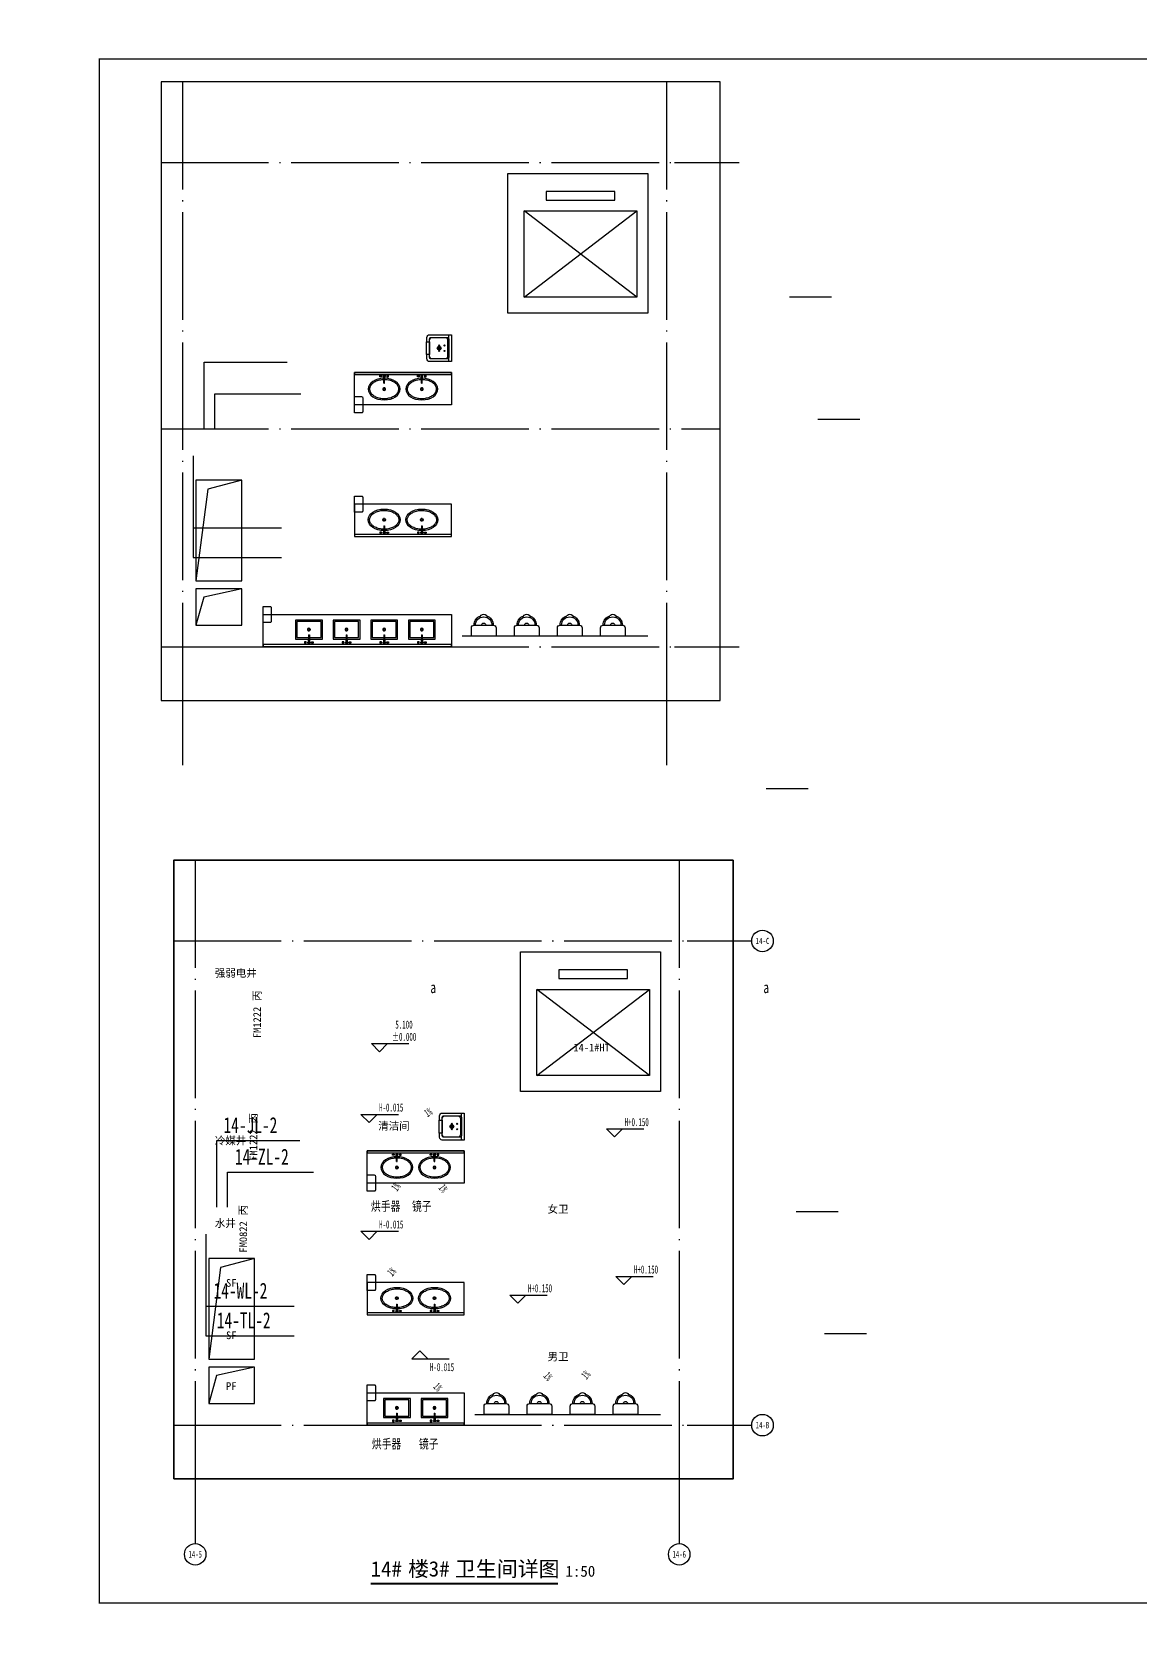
# Model space of a CAD drawing. Extents: x 157280 to 273369, y -172976 to -141328.
# Drawn here: x 157280 to 177884, y -172976 to -143273 of the extents above; entities that cross this region are included whole.
import ezdxf
from ezdxf.enums import TextEntityAlignment as Align
from ezdxf.xclip import XClip

# ---------------------------------------------------------------- set-up
doc = ezdxf.new("R2010")
doc.units = 0
doc.header["$LTSCALE"] = 1000
doc.header["$MEASUREMENT"] = 0
doc.header["$XCLIPFRAME"] = 2
doc.linetypes.add('104-14# 核心筒$0$DASH', pattern=[0.35, 0.25, -0.1])
doc.linetypes.add('104-14# 核心筒$0$DOTE', pattern=[2.42, 2, -0.2, 0.02, -0.2])
for name, color, linetype in [('$0$$0$$0$A-DIM_SYMB', 3, 'Continuous'), ('$0$$0$$0$PUB_TEXT', 7, 'Continuous'), ('01-标注_标高', 200, 'Continuous'), ('02-TEXT_标注', 130, 'Continuous'), ('104-14# 核心筒$0$01-标注_轴线坐标', 132, 'Continuous'), ('104-14# 核心筒$0$A-C_玻璃幕墙', 140, 'Continuous'), ('104-14# 核心筒$0$A-E_栏杆', 232, 'Continuous'), ('104-14# 核心筒$0$A-E_电梯', 171, 'Continuous'), ('104-14# 核心筒$0$A-I_卫-洁具', 241, 'Continuous'), ('104-14# 核心筒$0$A-TECH_结构', 21, 'Continuous'), ('104-14# 核心筒$0$A_AXIS-轴线', 36, '104-14# 核心筒$0$DOTE'), ('104-14# 核心筒$0$DUCT-新风管立管', 3, 'Continuous'), ('104-14# 核心筒$0$LVTRY', 6, 'Continuous'), ('104-14# 核心筒$0$s-colu', 40, 'Continuous'), ('104-14# 核心筒$2$01-标注_轴线坐标', 132, 'Continuous'), ('104-14# 核心筒$2$AXIS_TEXT', 7, 'Continuous'), ('DIM_SYMB', 3, 'Continuous'), ('DIM_中水', 3, 'Continuous'), ('DIM_污水', 3, 'Continuous'), ('DIM_给水', 3, 'Continuous'), ('DOOR_FIRE_TEXT', 7, 'Continuous')]:
    doc.layers.add(name, color=color, linetype=linetype)
doc.layers.add('104-1112 核心筒$0$WALL', color=124, linetype='Continuous', lineweight=35)
doc.styles.add('104-14# 核心筒$3$_TCH_AXIS', font='STXIHEI.TTF', dxfattribs={"width": 0.75})
doc.styles.add('_TCH_DIM', font='STXIHEI.TTF', dxfattribs={"width": 0.75})
doc.styles.add('_TCH_LABEL', font='STXIHEI.TTF')
doc.styles.add('_TCH_WINDOW', font='STXIHEI.TTF')
doc.styles.get("Standard").update_dxf_attribs({"font": 'STXIHEI.TTF'})

# ---------------------------------------------------------------- blocks, each defined once
blk = doc.blocks.new('104-14# 核心筒$0$jhat')
for p, q in [((-395, -250), (-395, 250)), ((-395, 250), (-45, 250)), ((-220, 32), (-220, 5)), ((-125, 8), (12, 14)), ((-125, 8), (-125, -8)), ((-45, 250), (-45, 12)), ((12, 14), (12, -14)), ((-45, -250), (-395, -250)), ((-225, 0), (-254, 0)), ((-220, -5), (-220, -33)), ((-187, 0), (-215, 0)), ((-125, -8), (12, -14)), ((-45, -12), (-45, -250))]:
    blk.add_line(p, q)
at = {"color": 8}
blk.add_lwpolyline([(-70, -11), (-70, -225), (-370, -225), (-370, 225), (-70, 225), (-70, 11)], dxfattribs=at)
at = {"ltscale": 1000, "const_width": 0.84}
blk.add_lwpolyline([(-220, 0, 1), (-220, 0, 1)], format="xyb", close=True, dxfattribs=at)
for points in [[(7, 81), (30, 81), (30, 51), (7, 51)], [(12, -21), (30, -21), (30, 21), (12, 21)], [(7, -81), (30, -81), (30, -51), (7, -51)]]:
    blk.add_lwpolyline(points, close=True)
blk.add_circle((-220, 0), 25.2)
blk = doc.blocks.new('104-14# 核心筒$0$A-toilet-F2$0$A-toilet-F3$0$xb')
for p, q in [((-229, 152), (-229, 0)), ((-229, 0), (229, 0)), ((178, 203), (-178, 203)), ((229, 0), (229, 152))]:
    blk.add_line(p, q)
for centre, radius, start, end in [((-6, 210), 172, 106.6069, 182.1211), ((-6, 210), 146, 87.8789, 182.1211), ((0, 343), 63.5, 1.0707, 178.9293), ((6, 210), 146, 357.8789, 92.1211), ((6, 210), 172, 357.8789, 73.3931), ((-178, 152), 50.8, 90, 180), ((0, 203), 38.1, 0, 180), ((178, 152), 50.8, 0, 90)]:
    blk.add_arc(centre, radius, start, end)
blk = doc.blocks.new('104-14# 核心筒$0$meae')
for p, q in [((-215, 0), (-244, 0)), ((-210, 5), (-210, 33)), ((-177, 0), (-205, 0)), ((-100, 8), (22, 14)), ((-100, -8), (-100, 8)), ((22, -14), (22, 14)), ((-210, -32), (-210, -5)), ((-100, -8), (22, -14))]:
    blk.add_line(p, q)
at = {"const_width": 0.84}
blk.add_lwpolyline([(-210, 0, -1), (-210, 0, -1)], format="xyb", close=True, dxfattribs=at)
for points in [[(17, 81), (40, 81), (40, 51), (17, 51)], [(22, 21), (40, 21), (40, -21), (22, -21)], [(17, -81), (40, -81), (40, -51), (17, -51)]]:
    blk.add_lwpolyline(points, close=True)
blk.add_circle((-210, 0), 25.2)
blk.add_ellipse((-210, 0), major_axis=(0, -297), ratio=0.673766)
at = {"color": 8}
blk.add_open_spline([(-210, -272), (-202, -272), (-193, -271), (-177, -267), (-168, -264), (-152, -256), (-144, -251), (-128, -240), (-120, -233), (-105, -217), (-98, -208), (-85, -189), (-78, -179), (-67, -156), (-62, -144), (-53, -119), (-49, -106), (-42, -79), (-40, -65), (-36, -37), (-35, -23), (-35, 6), (-35, 21), (-38, 49), (-40, 63), (-45, 91), (-48, 104), (-56, 130), (-61, 143), (-72, 166), (-77, 177), (-90, 198), (-97, 207), (-111, 224), (-119, 232), (-135, 245), (-143, 251), (-159, 260), (-167, 264), (-184, 269), (-192, 271), (-209, 272), (-217, 272), (-234, 270), (-242, 267), (-259, 261), (-267, 257), (-283, 247), (-291, 241), (-307, 226), (-314, 218), (-328, 200), (-335, 190), (-347, 169), (-352, 158), (-362, 133), (-367, 121), (-374, 94), (-377, 81), (-382, 53), (-383, 39), (-385, 10), (-385, -4), (-384, -33), (-383, -47), (-378, -75), (-375, -89), (-368, -116), (-364, -129), (-355, -153), (-349, -165), (-337, -186), (-331, -196), (-317, -215), (-310, -223), (-294, -238), (-287, -244), (-270, -255), (-262, -260), (-246, -266), (-237, -269), (-223, -271), (-216, -272), (-210, -272)], degree=3, knots=[0, 0, 0, 0, 0.154173, 0.154173, 0.308346, 0.308346, 0.462518, 0.462518, 0.616691, 0.616691, 0.770864, 0.770864, 0.925037, 0.925037, 1.07921, 1.07921, 1.233382, 1.233382, 1.387555, 1.387555, 1.541728, 1.541728, 1.695901, 1.695901, 1.850074, 1.850074, 2.004247, 2.004247, 2.158419, 2.158419, 2.312592, 2.312592, 2.466765, 2.466765, 2.620938, 2.620938, 2.775111, 2.775111, 2.929283, 2.929283, 3.083456, 3.083456, 3.237629, 3.237629, 3.391802, 3.391802, 3.545975, 3.545975, 3.700147, 3.700147, 3.85432, 3.85432, 4.008493, 4.008493, 4.162666, 4.162666, 4.316839, 4.316839, 4.471011, 4.471011, 4.625184, 4.625184, 4.779357, 4.779357, 4.93353, 4.93353, 5.087703, 5.087703, 5.241876, 5.241876, 5.396048, 5.396048, 5.550221, 5.550221, 5.704394, 5.704394, 5.858567, 5.858567, 6.01274, 6.01274, 6.166912, 6.166912, 6.283185, 6.283185, 6.283185, 6.283185], dxfattribs=at)
blk = doc.blocks.new('104-14# 核心筒$0$hgfd')
at = {"color": 8}
for p, q in [((-38, 228), (39, 228)), ((0, 267), (0, 190))]:
    blk.add_line(p, q, dxfattribs=at)
for points in [[(250, 0), (-250, 0), (-250, 406, -0.414214), (-200, 456), (-120, 456), (-120, 466), (120, 466), (120, 456), (200, 456, -0.414214), (250, 406)], [(175, 50), (-175, 50, -0.414214), (-200, 75), (-200, 381, -0.414214), (-175, 406), (175, 406, -0.414214), (200, 381), (200, 75, -0.414214)], [(250, 0), (-250, 0), (-250, 25, -0.414214), (-225, 50), (225, 50, -0.414214), (250, 25)]]:
    blk.add_lwpolyline(points, format="xyb", close=True)
blk.add_lwpolyline([(120, 456), (200, 456, -0.414214), (250, 406), (250, 0), (-250, 0), (-250, 406, -0.414214), (-200, 456), (-120, 456)], format="xyb")
blk.add_lwpolyline([(150, 70), (-150, 70, -0.414214), (-200, 120), (-200, 356, -0.414214), (-150, 406), (150, 406, -0.414214), (200, 356), (200, 120, -0.414214)], format="xyb", close=True, dxfattribs=at)
blk.add_lwpolyline([(120, 406), (-120, 406), (-120, 466), (120, 466)], close=True)
for centre, radius in [((-50, 228), 10), ((-50, 128), 10), ((0, 228), 35), ((50, 228), 10), ((50, 128), 10)]:
    blk.add_circle(centre, radius)
blk.add_circle((0, 228), 25, dxfattribs=at)
blk = doc.blocks.new('104-14# 核心筒$0$shshj')
for p, q in [((0, 0), (0, 15)), ((0, 15), (30, 10)), ((0, 0), (0, -15)), ((0, -15), (30, -10))]:
    blk.add_line(p, q)
blk.add_circle((30, 0), 10)
blk = doc.blocks.new('104-14# 核心筒$0$wrert')
for p, q in [((300, 200), (1900, 2300)), ((300, 2300), (1900, 200)), ((2265, 1890.12), (2100, 1890.12)), ((2100, 1890.12), (2100, 609.88)), ((2265, 609.88), (2265, 1890.12)), ((2100, 609.88), (2265, 609.88))]:
    blk.add_line(p, q)
for points in [[(0, 2600), (2600, 2600), (2600, 0), (0, 0)], [(300, 2300), (1900, 2300), (1900, 200), (300, 200), (300, 2300)]]:
    blk.add_lwpolyline(points, close=True)
blk = doc.blocks.new('104-14# 核心筒$0$残疾人洗脸盆')
for p, q in [((-250, 0), (-280, -79)), ((-250, 0), (250, 0)), ((250, 0), (280, -79)), ((-375, -10), (-375, 0)), ((-375, -10), (-325, -10)), ((-365, -500), (-365, -10)), ((-335, -500), (-335, -10)), ((-325, -10), (-325, 0)), ((-227, -37), (-283, -94)), ((189, -23), (-191, -23)), ((-151, -105), (-18, -105)), ((-15, -105), (-151, -105)), ((15, -105), (151, -105)), ((151, -105), (16, -105)), ((223, -36), (281, -91)), ((325, -10), (325, 0)), ((375, -10), (325, -10)), ((335, -500), (335, -10)), ((365, -500), (365, -10)), ((375, -10), (375, 0))]:
    blk.add_line(p, q)
at = {"color": 8}
for points in [[(-108, -89), (-104, -85, 0.099259), (-96, -85), (-92, -89, 0.101021), (-83, -84), (-84, -79, 0.099259), (-80, -72), (-76, -70, 0.101021), (-76, -60), (-80, -58, 0.099259), (-84, -51), (-83, -46, 0.101021), (-92, -41), (-96, -45, 0.099259), (-104, -45), (-108, -41, 0.101021), (-117, -46), (-116, -51, 0.099259), (-120, -58), (-124, -60, 0.101021), (-124, -70), (-120, -72, 0.099259), (-116, -79), (-117, -84, 0.101021)], [(108, -89), (104, -85, -0.099259), (96, -85), (92, -89, -0.101021), (83, -84), (84, -79, -0.099259), (80, -72), (76, -70, -0.101021), (76, -60), (80, -58, -0.099259), (84, -51), (83, -46, -0.101021), (92, -41), (96, -45, -0.099259), (104, -45), (108, -41, -0.101021), (117, -46), (116, -51, -0.099259), (120, -58), (124, -60, -0.101021), (124, -70), (120, -72, -0.099259), (116, -79), (117, -84, -0.101021)]]:
    blk.add_lwpolyline(points, format="xyb", close=True, dxfattribs=at)
blk.add_lwpolyline([(-20, -62), (-11, -149, 0.384038), (-1, -158), (1, -158, 0.384038), (11, -149), (20, -62, 1)], format="xyb", close=True)
blk.add_lwpolyline([(4, -109), (-5, -109), (-5, -79), (4, -79)], close=True)
for centre in [(-100, -65, 0), (100, -65, 0)]:
    blk.add_circle(centre, 16.7)
for centre, radius, start, end in [((171, -166), 459, 169.0176, 188.175), ((0, -167), 291, 192.8573, 347.1427), ((-151, -205), 100, 90, 190.5602), ((0, -167), 256, 192.8573, 347.1427), ((-191, -73), 50, 90, 135.4393), ((0, -172, 0), 31.6, 111.3597, 68.6403), ((151, -205), 100, 349.4398, 90), ((189, -73), 50, 46.819, 90), ((-171, -166), 459, 351.825, 10.9824), ((-350, -500), 15, 180, 0), ((350, -500), 15, 180, 360)]:
    blk.add_arc(centre, radius, start, end)
at = {"color": 8, "lineweight": 13}
blk.add_arc((0, -172, 0), 23, 117.3869, 62.6131, dxfattribs=at)
blk = doc.blocks.new('104-14# 核心筒$0$残疾人扶手1')
for p, q in [((-700, -10), (-700, 0)), ((0, -10), (0, 0)), ((-750, -10), (-750, 0)), ((-750, -10), (-700, -10)), ((-740, -65), (-740, -10)), ((-710, -65), (-710, -10)), ((-55, -50), (-695, -50)), ((-55, -80), (-695, -80)), ((-50, -10), (-50, 0)), ((0, -10), (-50, -10)), ((-40, -35), (-40, -10)), ((-10, -35), (-10, -10))]:
    blk.add_line(p, q)
for centre, radius, start, end in [((-725, -65), 15, 180, 0), ((-695, -35), 45, 244.4712, 270), ((-695, -35), 15, 180, 270), ((-55, -35), 15, 270, 0), ((-55, -35), 45, 270, 0)]:
    blk.add_arc(centre, radius, start, end)
blk = doc.blocks.new('104-14# 核心筒$0$残疾人扶手2')
for p, q in [((-10, -50), (-10, 0)), ((-10, 0), (0, 0)), ((-650, -10), (-10, -10)), ((-650, -40), (-10, -40)), ((-10, -50), (0, -50))]:
    blk.add_line(p, q)
for centre, radius, start, end in [((-400, -25, 0), 25, 36.8699, 143.1301), ((-650, -25), 15, 90, 270), ((-400, -25, 0), 25, 216.8699, 323.1301)]:
    blk.add_arc(centre, radius, start, end)
blk = doc.blocks.new('104-14# 核心筒$0$104-8910 核心筒$0$fraehtj')
for p, q in [((-535, 315), (-10, 315)), ((-10, 275), (-10, 325)), ((-10, 325), (0, 325)), ((-535, 285), (-260, 285)), ((-260, -285), (-260, 285)), ((-240, -285), (-240, 285)), ((-240, 285), (-10, 285)), ((-10, 275), (0, 275)), ((-535, -285), (-260, -285)), ((-240, -285), (-10, -285)), ((-10, -325), (-10, -275)), ((-10, -275), (0, -275)), ((-535, -315), (-10, -315)), ((-10, -325), (0, -325))]:
    blk.add_line(p, q)
for centre, radius, start, end in [((-535, 300), 15, 90, 270), ((-250, 285), 10, 360, 180), ((-535, -300), 15, 90, 270), ((-250, -285), 10, 180, 0)]:
    blk.add_arc(centre, radius, start, end)
blk = doc.blocks.new('104-14# 核心筒')
for points in [[(113700, 105400), (109780, 105400)], [(29900, 14380), (29900, 14480)]]:
    blk.add_lwpolyline(points)
at = {"elevation": 3000}
blk.add_lwpolyline([(115900, 22700), (113850, 22700), (113850, 21700), (115550, 21700), (115550, 22100), (115900, 22100)], close=True, dxfattribs=at)
blk.add_lwpolyline([(103750, 18500), (102950, 18500), (102950, 17800), (103750, 17800)], close=True)
at = {"layer": '104-14# 核心筒$0$01-标注_轴线坐标'}
for p, q in [((101118, 224453), (102727, 230234)), ((110518, 221838), (112126, 227619)), ((101118, 135353), (102727, 141134)), ((110518, 132738), (112126, 138519)), ((86174, 50411), (87782, 56192)), ((88864, 49663), (90472, 55443)), ((101118, 46253), (102727, 52034)), ((110518, 43638), (112126, 49419))]:
    blk.add_line(p, q, dxfattribs=at)
at = {"layer": '104-14# 核心筒$0$A-C_玻璃幕墙'}
for points in [[(82418, 175654), (83500, 178466), (52927, 177185), (53491, 179840), (17309, 179208), (22065, 195795), (62738, 196820), (62308, 195791), (92266, 197155), (99427, 222925), (120742, 216995), (117563, 189300), (119297, 188914), (109062, 173768), (82418, 175654)], [(116900, 10753), (116900, 22978)]]:
    blk.add_lwpolyline(points, dxfattribs=at)
at = {"layer": '104-14# 核心筒$0$A-E_栏杆'}
for p, q in [((112178, 19350), (113600, 19350)), ((113600, 19350), (113600, 19290)), ((112145, 19290), (113600, 19290)), ((112145, 14110), (113600, 14110)), ((112178, 14050), (113600, 14050)), ((113600, 14110), (113600, 14050))]:
    blk.add_line(p, q, dxfattribs=at)
at = {"layer": '104-14# 核心筒$0$A-E_电梯'}
for p, q in [((109750, 283600), (113600, 283600)), ((109750, 283600), (115700, 283600)), ((109800, 283600), (109800, 283550)), ((109800, 283550), (109800, 283490)), ((109800, 283490), (109800, 281650)), ((109960, 283600), (109960, 283550)), ((109960, 283490), (109960, 281650)), ((110240, 283600), (110240, 283550)), ((110240, 283490), (110240, 281650)), ((110520, 283600), (110520, 283550)), ((110520, 283490), (110520, 281650)), ((110800, 283600), (110800, 283550)), ((110800, 283490), (110800, 281650)), ((111080, 283600), (111080, 283550)), ((111080, 283490), (111080, 281650)), ((111360, 283600), (111360, 283550)), ((111360, 283490), (111360, 281650)), ((111640, 283600), (111640, 283550)), ((111640, 283490), (111640, 281650)), ((111920, 283600), (111920, 283550)), ((111920, 283490), (111920, 281650)), ((112200, 283600), (112200, 283550)), ((112200, 283490), (112200, 281650)), ((112480, 283600), (112480, 283550)), ((112480, 283490), (112480, 281650)), ((112760, 283600), (112760, 283550)), ((112760, 283490), (112760, 281650)), ((113040, 283600), (113040, 283550)), ((113040, 283490), (113040, 281650)), ((113320, 283600), (113320, 283550)), ((113320, 283490), (113320, 281650)), ((113600, 283600), (113600, 283550)), ((113600, 283550), (113600, 283490)), ((113600, 283490), (113600, 281650)), ((115700, 283600), (115700, 279400)), ((109800, 281650), (109800, 281590)), ((109800, 281590), (109800, 281550)), ((109960, 281590), (109960, 281550)), ((110240, 281590), (110240, 281550)), ((110520, 281590), (110520, 281550)), ((110800, 281590), (110800, 281550)), ((111080, 281590), (111080, 281550)), ((111360, 281590), (111360, 281550)), ((111640, 281590), (111640, 281550)), ((111920, 281590), (111920, 281550)), ((112200, 281590), (112200, 281550)), ((112480, 281590), (112480, 281550)), ((112760, 281590), (112760, 281550)), ((113040, 281590), (113040, 281550)), ((113320, 281590), (113320, 281550)), ((113600, 281590), (113600, 281550)), ((109800, 281550), (113600, 281550)), ((109750, 279400), (115700, 279400)), ((109800, 197350), (113600, 197350)), ((109800, 197350), (109800, 195300)), ((109960, 197350), (109960, 197310)), ((109960, 197250), (109960, 195300)), ((110240, 197350), (110240, 197310)), ((110240, 197250), (110240, 195300)), ((110520, 197350), (110520, 197310)), ((110520, 197250), (110520, 195300)), ((110800, 197350), (110800, 197310)), ((110800, 197250), (110800, 195300)), ((111080, 197350), (111080, 197310)), ((111080, 197250), (111080, 195300)), ((111360, 197350), (111360, 197310)), ((111360, 197250), (111360, 195300)), ((111640, 197350), (111640, 197310)), ((111640, 197250), (111640, 195300)), ((111920, 197350), (111920, 197310)), ((111920, 197250), (111920, 195300)), ((112200, 197350), (112200, 197310)), ((112200, 197250), (112200, 195300)), ((112480, 197350), (112480, 197310)), ((112480, 197250), (112480, 195300)), ((112760, 197350), (112760, 197310)), ((112760, 197250), (112760, 195300)), ((113040, 197350), (113040, 197310)), ((113040, 197250), (113040, 195300)), ((113320, 197350), (113320, 197310)), ((113320, 197250), (113320, 195300)), ((113600, 197350), (113600, 197310)), ((113600, 197250), (113600, 195300)), ((107700, 195300), (115600, 195300)), ((109950, 195300), (113600, 195300)), ((25700, 103020), (25600, 103020)), ((30200, 103020), (30100, 103020)), ((111280, 21300), (113116, 21300)), ((111280, 20000), (111280, 21300)), ((113116, 21300), (111360, 21300)), ((111540, 20000), (111540, 21300)), ((111800, 20000), (111800, 21300)), ((112060, 20000), (112060, 21300)), ((112320, 20000), (112320, 21300)), ((112580, 20374), (112580, 21300)), ((113116, 21300), (112612, 20366)), ((113230, 21300), (112713, 20342)), ((112840, 20788), (112840, 21300)), ((113100, 21270), (113100, 21300)), ((113600, 21300), (113230, 21300)), ((113320, 21300), (113320, 19250)), ((113600, 21300), (113600, 19250)), ((113040, 20948), (113040, 19250)), ((112637, 20202), (112124, 19250)), ((112536, 20225), (112415, 20000)), ((112718, 20182), (112536, 20225)), ((112713, 20342), (112539, 20383)), ((112539, 20383), (112718, 20182)), ((112760, 20429), (112760, 19250)), ((111280, 20000), (112415, 20000)), ((112480, 19910), (112480, 19250)), ((112200, 19391), (112200, 19250)), ((112010, 19250), (111360, 19250)), ((112010, 19250), (111360, 19250)), ((113880, 19250), (112124, 19250)), ((113600, 19250), (112124, 19250)), ((112010, 14150), (111360, 14150)), ((113880, 14150), (112124, 14150)), ((112637, 13198), (112124, 14150)), ((112200, 14009), (112200, 14150)), ((112480, 13490), (112480, 14150)), ((112760, 12971), (112760, 14150)), ((113040, 12452), (113040, 14150)), ((113320, 12100), (113320, 14150)), ((113600, 12100), (113600, 14150)), ((30200, 13920), (30100, 13920)), ((111280, 13400), (111280, 12100)), ((111280, 13400), (112415, 13400)), ((111540, 13400), (111540, 12100)), ((111800, 13400), (111800, 12100)), ((112060, 13400), (112060, 12100)), ((112320, 13400), (112320, 12100)), ((112536, 13175), (112415, 13400)), ((112718, 13218), (112536, 13175)), ((112539, 13017), (112718, 13218)), ((112713, 13058), (112539, 13017)), ((112580, 13026), (112580, 12100)), ((113116, 12100), (112612, 13034)), ((113230, 12100), (112713, 13058)), ((112840, 12612), (112840, 12100)), ((111280, 12100), (113116, 12100)), ((113116, 12100), (111360, 12100)), ((113100, 12130), (113100, 12100)), ((113880, 12100), (113230, 12100))]:
    blk.add_line(p, q, dxfattribs=at)
for points in [[(109800, 283350), (107650, 283350), (107650, 283600), (109800, 283600)], [(109800, 283100), (107650, 283100), (107650, 283350), (109800, 283350)], [(113600, 281450), (109800, 281450), (109800, 281550), (113600, 281550)], [(113600, 197450), (109800, 197450), (109800, 197350), (113600, 197350)], [(113600, 192350), (109680, 192350), (109680, 192450), (113600, 192450)], [(25600, 188200), (25700, 188200), (25700, 192120), (25600, 192120)], [(30200, 192120), (30100, 192120), (30100, 188200), (30200, 188200)], [(113600, 108350), (109680, 108350), (109680, 108250), (113600, 108250)], [(113600, 103250), (109680, 103250), (109680, 103350), (113600, 103350)]]:
    blk.add_lwpolyline(points, close=True, dxfattribs=at)
for points in [[(111280, 19250), (111280, 20000)], [(112124, 19250), (111435, 19383), (111280, 20000)], [(111280, 14150), (111280, 13400)], [(112124, 14150), (111435, 14017), (111280, 13400)]]:
    blk.add_lwpolyline(points, dxfattribs=at)
at = {"layer": '104-14# 核心筒$0$A-I_卫-洁具', "ltscale": 0.1}
for p, q in [((37600, 97000), (41050, 97000)), ((41050, 7900), (37600, 7900))]:
    blk.add_line(p, q, dxfattribs=at)
for points in [[(99550, 196700), (102750, 196700), (102750, 196100), (99550, 196100)], [(99550, 196660), (102750, 196660), (102750, 196700), (99550, 196700)], [(99200, 190700), (102400, 190700), (102400, 190740), (99200, 190740)], [(99550, 107600), (102750, 107600), (102750, 107000), (99550, 107000)], [(99550, 107560), (102750, 107560), (102750, 107600), (99550, 107600)], [(35600, 101900), (37400, 101900), (37400, 101300), (35600, 101300)], [(35600, 101860), (37400, 101860), (37400, 101900), (35600, 101900)], [(99200, 101600), (102250, 101600), (102250, 101640), (99200, 101640)], [(35600, 98850), (37400, 98850), (37400, 99450), (35600, 99450)], [(35600, 98850), (37400, 98850), (37400, 98890), (35600, 98890)], [(37400, 96800), (35600, 96800), (35600, 97400), (37400, 97400)], [(35600, 96800), (37400, 96800), (37400, 96840), (35600, 96840)], [(99550, 18500), (102750, 18500), (102750, 17900), (99550, 17900)], [(99550, 18460), (102750, 18460), (102750, 18500), (99550, 18500)], [(35600, 12800), (37400, 12800), (37400, 12200), (35600, 12200)], [(35600, 12760), (37400, 12760), (37400, 12800), (35600, 12800)], [(99200, 12500), (102250, 12500), (102250, 12540), (99200, 12540)], [(35600, 9750), (37400, 9750), (37400, 10350), (35600, 10350)], [(35600, 9750), (37400, 9750), (37400, 9790), (35600, 9790)], [(37400, 7700), (33900, 7700), (33900, 8300), (37400, 8300)], [(33900, 7700), (37400, 7700), (37400, 7740), (33900, 7740)]]:
    blk.add_lwpolyline(points, close=True, dxfattribs=at)
for points in [[(102750, 196250), (102750, 195950), (102620, 195950, -0.414214), (102600, 195970), (102600, 196230, -0.414214), (102620, 196250)], [(101500, 192800), (101800, 192800), (101800, 192670, -0.414214), (101780, 192650), (101520, 192650, -0.414214), (101500, 192670)], [(102450, 192800), (102450, 192100), (102750, 192100, 0.414214), (102850, 192200), (102850, 192800)], [(102750, 107150), (102750, 106850), (102620, 106850, -0.414214), (102600, 106870), (102600, 107130, -0.414214), (102620, 107150)], [(101500, 103700), (101800, 103700), (101800, 103570, -0.414214), (101780, 103550), (101520, 103550, -0.414214), (101500, 103570)], [(102450, 103700), (102450, 103000), (102750, 103000, 0.414214), (102850, 103100), (102850, 103700)], [(35600, 101150), (35600, 101450), (35730, 101450, -0.414214), (35750, 101430), (35750, 101170, -0.414214), (35730, 101150)], [(35600, 99300), (35600, 99600), (35730, 99600, -0.414214), (35750, 99580), (35750, 99320, -0.414214), (35730, 99300)], [(35600, 97250), (35600, 97550), (35730, 97550, -0.414214), (35750, 97530), (35750, 97270, -0.414214), (35730, 97250)], [(102750, 18050), (102750, 17750), (102620, 17750, -0.414214), (102600, 17770), (102600, 18030, -0.414214), (102620, 18050)], [(101500, 14600), (101800, 14600), (101800, 14470, -0.414214), (101780, 14450), (101520, 14450, -0.414214), (101500, 14470)], [(102450, 14600), (102450, 13900), (102750, 13900, 0.414214), (102850, 14000), (102850, 14600)], [(35600, 12050), (35600, 12350), (35730, 12350, -0.414214), (35750, 12330), (35750, 12070, -0.414214), (35730, 12050)], [(35600, 10200), (35600, 10500), (35730, 10500, -0.414214), (35750, 10480), (35750, 10220, -0.414214), (35730, 10200)], [(33900, 8150), (33900, 8450), (34030, 8450, -0.414214), (34050, 8430), (34050, 8170, -0.414214), (34030, 8150)]]:
    blk.add_lwpolyline(points, format="xyb", close=True, dxfattribs=at)
for points in [[(101650, 191300), (101650, 192800), (102250, 192800), (102250, 190700), (101650, 190700)], [(101650, 190700), (99200, 190700), (99200, 191300), (101650, 191300)], [(101650, 102200), (101650, 103700), (102250, 103700), (102250, 101600), (101650, 101600)], [(101650, 101600), (99200, 101600), (99200, 102200), (101650, 102200)], [(101650, 13100), (101650, 14600), (102250, 14600), (102250, 12500), (101650, 12500)], [(101650, 12500), (99200, 12500), (99200, 13100), (101650, 13100)]]:
    blk.add_lwpolyline(points, dxfattribs=at)
at = {"layer": '104-14# 核心筒$0$A-I_卫-洁具', "linetype": '104-14# 核心筒$0$DASH', "ltscale": 0.5}
for centre in [(103589, 192017), (103589, 102917), (103589, 13817)]:
    blk.add_circle(centre, 750, dxfattribs=at)
at = {"layer": '104-14# 核心筒$0$A-TECH_结构'}
for points in [[(102950, 196000), (103750, 196000), (103750, 196700), (102950, 196700)], [(95750, 110400), (99350, 110400), (99350, 109750), (95750, 109750)], [(102950, 106900), (103750, 106900), (103750, 107600), (102950, 107600)], [(102950, 17800), (103750, 17800), (103750, 18500), (102950, 18500)]]:
    blk.add_lwpolyline(points, close=True, dxfattribs=at)
for points in [[(102950, 196000), (103095, 196498), (103750, 196700)], [(96308, 194900), (96308, 194900)], [(33500, 189000), (32650, 189000), (32650, 187125), (33500, 187125), (33500, 189000), (32871, 188832), (32650, 187125)], [(33500, 186975), (32650, 186975), (32650, 186300), (33500, 186300), (33500, 186975), (32798, 186825), (32650, 186300)], [(102950, 106900), (103095, 107398), (103750, 107600)], [(96308, 105850), (96308, 105850)], [(33500, 99900), (32650, 99900), (32650, 98025), (33500, 98025), (33500, 99900), (32871, 99732), (32650, 98025)], [(33500, 97875), (32650, 97875), (32650, 97200), (33500, 97200), (33500, 97875), (32798, 97725), (32650, 97200)], [(96308, 16700), (96308, 16700)], [(33500, 10800), (32650, 10800), (32650, 8925), (33500, 8925), (33500, 10800), (32871, 10632), (32650, 8925)], [(33500, 8775), (32650, 8775), (32650, 8100), (33500, 8100), (33500, 8775), (32798, 8625), (32650, 8100)]]:
    blk.add_lwpolyline(points, dxfattribs=at)
at = {"layer": '104-14# 核心筒$0$A_AXIS-轴线'}
for p, q in [((-63, 317834), (-63, 259755)), ((5400, 317834), (5400, 259755)), ((14400, 317834), (14400, 259755)), ((23400, 317834), (23400, 259755)), ((32400, 317834), (32400, 259755)), ((41400, 317834), (41400, 259755)), ((50400, 317834), (50400, 259755)), ((59400, 317834), (59400, 259755)), ((68400, 317834), (68400, 259755)), ((77400, 317834), (77400, 259755)), ((86400, 317834), (86400, 259755)), ((95400, 317834), (95400, 259755)), ((104400, 317834), (104400, 259755)), ((109600, 317834), (109600, 259755)), ((115900, 317834), (115900, 259755)), ((-9370, 308100), (120260, 308100)), ((-9370, 299100), (120260, 299100)), ((-9370, 293000), (120260, 293000)), ((-9370, 284000), (120260, 284000)), ((-9370, 275000), (120260, 275000)), ((-9520, 267300), (59400, 267300)), ((59400, 267300), (120260, 267300)), ((-63, 228734), (-63, 169655)), ((5400, 228734), (5400, 169655)), ((14400, 228734), (14400, 169655)), ((23400, 228734), (23400, 169655)), ((32400, 228734), (32400, 169655)), ((41400, 228734), (41400, 169655)), ((50400, 228734), (50400, 169655)), ((59400, 228734), (59400, 169655)), ((68400, 228734), (68400, 169655)), ((77400, 228734), (77400, 169655)), ((86400, 228734), (86400, 169655)), ((95400, 228734), (95400, 169655)), ((104400, 228734), (104400, 169655)), ((109600, 228734), (109600, 169655)), ((115900, 228734), (115900, 169655)), ((95400, 203900), (101118, 224451)), ((104400, 199850), (110517, 221836)), ((-9370, 219000), (120260, 219000)), ((115900, 214110), (99510, 218671)), ((-9370, 210000), (120260, 210000)), ((106496, 207385), (97097, 210000)), ((106496, 207385), (120260, 207385)), ((-9370, 203900), (120260, 203900)), ((104400, 199850), (120260, 199850)), ((-9370, 194900), (120260, 194900)), ((109600, 189950), (120260, 189950)), ((-9370, 185900), (120260, 185900)), ((113095, 185900), (113095, 169655)), ((-9520, 180500), (50400, 180500)), ((59400, 179000), (120260, 179000)), ((-9520, 178200), (59400, 178200)), ((59400, 178200), (120260, 178200)), ((107700, 178200), (107700, 169655)), ((-63, 139634), (-63, 80555)), ((5400, 139634), (5400, 80555)), ((14400, 139634), (14400, 80555)), ((23400, 139634), (23400, 80555)), ((32400, 139634), (32400, 80555)), ((41400, 139634), (41400, 80555)), ((50400, 139634), (50400, 80555)), ((59400, 139634), (59400, 80555)), ((68400, 139634), (68400, 80555)), ((77400, 139634), (77400, 80555)), ((86400, 139634), (86400, 80555)), ((95400, 139634), (95400, 80555)), ((104400, 139634), (104400, 80555)), ((109600, 139634), (109600, 80555)), ((115900, 139634), (115900, 80555)), ((95400, 114800), (101118, 135351)), ((115900, 125010), (86400, 133218)), ((104400, 110750), (110517, 132736)), ((-9370, 129900), (120260, 129900)), ((106496, 118285), (86400, 123876)), ((-9370, 120900), (120260, 120900)), ((106496, 118285), (120260, 118285)), ((-9370, 114800), (120260, 114800)), ((104400, 110750), (120260, 110750)), ((-9370, 105800), (120260, 105800)), ((109600, 100850), (120260, 100850)), ((-9370, 96800), (120260, 96800)), ((113095, 96800), (113095, 80555)), ((68400, 89900), (120260, 89900)), ((-9520, 89100), (68400, 89100)), ((68400, 89100), (120260, 89100)), ((107700, 89100), (107700, 80555)), ((-63, 54018), (-63, -8545)), ((5400, 54018), (5400, -8545)), ((14400, 54018), (14400, -8545)), ((23400, 54018), (23400, -8545)), ((32400, 54018), (32400, -8545)), ((41400, 54018), (41400, -8545)), ((50400, 54018), (50400, -8545)), ((59400, 54018), (59400, -8545)), ((68400, 54018), (68400, -8545)), ((77400, 54018), (77400, -8545)), ((86400, 54018), (86400, -8545)), ((95400, 54018), (95400, -8545)), ((104400, 54018), (104400, -8545)), ((109600, 54018), (109600, -8545)), ((115900, 54018), (115900, -8545)), ((83500, 40800), (86174, 50411)), ((84843, 35210), (88863, 49661)), ((95400, 25700), (101118, 46251)), ((115900, 35910), (84750, 44577)), ((104400, 21650), (110517, 43636)), ((86190, 40052), (81573, 41336)), ((-24839, 40800), (120260, 40800)), ((106496, 29185), (84843, 35210)), ((-24839, 31800), (120260, 31800)), ((106496, 29185), (120260, 29185)), ((-24839, 25700), (120260, 25700)), ((104400, 21650), (120260, 21650)), ((-24839, 16700), (120260, 16700)), ((-24839, 11750), (120260, 11750)), ((-24839, 7700), (120260, 7700)), ((113095, 7700), (113095, -8545)), ((59400, 800), (120260, 800)), ((-24839, 0), (68400, 0)), ((68400, 0), (120260, 0)), ((107700, 0), (107700, -8545))]:
    blk.add_line(p, q, dxfattribs=at)
for points in [[(115900, 214110), (120260, 214110)], [(115900, 125010), (120260, 125010)], [(3487, 105800), (-686, 86166)], [(8950, 105800), (4543, 85067)], [(83500, 40800), (68400, 25700)], [(115900, 35910), (120260, 35910)], [(77400, 34695), (84843, 35210)], [(5400, 25700), (-686, -2934)], [(10863, 25700), (4543, -4033)]]:
    blk.add_lwpolyline(points, dxfattribs=at)
at = {"layer": '104-14# 核心筒$0$DUCT-新风管立管'}
for points in [[(115550, 279000), (113000, 279000), (113000, 278200), (115068, 278200), (115550, 278896), (115550, 279000), (113298, 278745), (113000, 278200)], [(115550, 189900), (113000, 189900), (113000, 189100), (115068, 189100), (115550, 189796), (115550, 189900), (113298, 189645), (113000, 189100)]]:
    blk.add_lwpolyline(points, dxfattribs=at)
at = {"layer": '104-14# 核心筒$0$DUCT-新风管立管', "elevation": 3000}
for points in [[(115900, 22700), (113850, 22700), (113850, 21700), (115550, 21700), (115550, 22100), (115900, 22100), (115900, 22700), (114312, 22440), (113850, 21700)], [(115550, 11700), (113000, 11700), (113000, 10900), (115068, 10900), (115550, 11596), (115550, 11700), (113298, 11445), (113000, 10900)]]:
    blk.add_lwpolyline(points, dxfattribs=at)
at = {"layer": '104-14# 核心筒$0$s-colu'}
blk.add_lwpolyline([(113630, 195100), (113930, 195100), (113930, 194700), (113630, 194700)], close=True, dxfattribs=at)
at = {"layer": '104-14# 核心筒$0$A-E_电梯'}
for p, rotation in [((99550, 199500), 270), ((41050, 192100), 90), ((99550, 110400), 270), ((41050, 103000), 90), ((99550, 21300), 270), ((41050, 13900), 90)]:
    blk.add_blockref('104-14# 核心筒$0$wrert', p, dxfattribs=dict(at, rotation=rotation))
at = {"layer": '104-14# 核心筒$0$A-I_卫-洁具', "ltscale": 0.1, "xscale": -1}
for name, p, rotation in [('104-14# 核心筒$0$meae', (100100, 196600), 270), ('104-14# 核心筒$0$meae', (100800, 196600), 270), ('104-14# 核心筒$0$meae', (101500, 196600), 270), ('104-14# 核心筒$0$meae', (102200, 196600), 270), ('104-14# 核心筒$0$jhat', (102150, 192250), 180), ('104-14# 核心筒$0$A-toilet-F2$0$A-toilet-F3$0$xb', (96179, 192023), 314.9999999997665), ('104-14# 核心筒$0$A-toilet-F2$0$A-toilet-F3$0$xb', (96745, 191457), 314.9999999997665), ('104-14# 核心筒$0$jhat', (99750, 190800), 90), ('104-14# 核心筒$0$jhat', (100450, 190800), 90), ('104-14# 核心筒$0$jhat', (101150, 190800), 90), ('104-14# 核心筒$0$jhat', (101850, 190800), 90), ('104-14# 核心筒$0$meae', (100100, 107500), 270), ('104-14# 核心筒$0$meae', (100800, 107500), 270), ('104-14# 核心筒$0$meae', (101500, 107500), 270), ('104-14# 核心筒$0$meae', (102200, 107500), 270), ('104-14# 核心筒$0$A-toilet-F2$0$A-toilet-F3$0$xb', (96179, 102923), 314.9999999997665), ('104-14# 核心筒$0$jhat', (102150, 103150), 180), ('104-14# 核心筒$0$A-toilet-F2$0$A-toilet-F3$0$xb', (96745, 102357), 314.9999999997665), ('104-14# 核心筒$0$jhat', (99750, 101700), 90), ('104-14# 核心筒$0$jhat', (100450, 101700), 90), ('104-14# 核心筒$0$jhat', (101150, 101700), 90), ('104-14# 核心筒$0$meae', (36150, 101800), 270), ('104-14# 核心筒$0$meae', (36850, 101800), 270), ('104-14# 核心筒$0$jhat', (36150, 96900), 90), ('104-14# 核心筒$0$jhat', (36850, 96900), 90), ('104-14# 核心筒$0$meae', (100100, 18400), 270), ('104-14# 核心筒$0$meae', (100800, 18400), 270), ('104-14# 核心筒$0$meae', (101500, 18400), 270), ('104-14# 核心筒$0$meae', (102200, 18400), 270), ('104-14# 核心筒$0$A-toilet-F2$0$A-toilet-F3$0$xb', (96179, 13823), 314.9999999997665), ('104-14# 核心筒$0$jhat', (102150, 14050), 180), ('104-14# 核心筒$0$A-toilet-F2$0$A-toilet-F3$0$xb', (96745, 13257), 314.9999999997665), ('104-14# 核心筒$0$jhat', (99750, 12600), 90), ('104-14# 核心筒$0$jhat', (100450, 12600), 90), ('104-14# 核心筒$0$jhat', (101150, 12600), 90), ('104-14# 核心筒$0$meae', (36150, 12700), 270), ('104-14# 核心筒$0$meae', (36850, 12700), 270), ('104-14# 核心筒$0$jhat', (34750, 7800), 90), ('104-14# 核心筒$0$jhat', (35450, 7800), 90), ('104-14# 核心筒$0$jhat', (36150, 7800), 90), ('104-14# 核心筒$0$jhat', (36850, 7800), 90)]:
    blk.add_blockref(name, p, dxfattribs=dict(at, rotation=rotation))
at = {"layer": '104-14# 核心筒$0$A-I_卫-洁具', "ltscale": 0.1}
for name, p, rotation in [('104-14# 核心筒$0$hgfd', (103200, 195900), 179.9999999936967), ('104-14# 核心筒$0$shshj', (104550, 192400), 180), ('104-14# 核心筒$0$shshj', (104550, 192400), 180), ('104-14# 核心筒$0$shshj', (104550, 192400), 180), ('104-14# 核心筒$0$shshj', (104550, 192400), 180), ('104-14# 核心筒$0$shshj', (104550, 192300), 180), ('104-14# 核心筒$0$shshj', (104550, 192300), 180), ('104-14# 核心筒$0$shshj', (104550, 192300), 180), ('104-14# 核心筒$0$shshj', (104550, 192300), 180), ('104-14# 核心筒$0$残疾人扶手1', (104550, 191075), 270), ('104-14# 核心筒$0$残疾人扶手2', (103749, 190700), 270), ('104-14# 核心筒$0$hgfd', (103200, 106800), 179.9999999936967), ('104-14# 核心筒$0$shshj', (104550, 103300), 180), ('104-14# 核心筒$0$shshj', (104550, 103300), 180), ('104-14# 核心筒$0$shshj', (104550, 103300), 180), ('104-14# 核心筒$0$shshj', (104550, 103200), 180), ('104-14# 核心筒$0$shshj', (104550, 103200), 180), ('104-14# 核心筒$0$shshj', (104550, 103200), 180), ('104-14# 核心筒$0$hgfd', (37400, 102350), 89.99999999369672), ('104-14# 核心筒$0$残疾人扶手1', (104550, 101975), 270), ('104-14# 核心筒$0$残疾人扶手2', (103749, 101600), 270), ('104-14# 核心筒$0$meae', (36150, 98950), 270), ('104-14# 核心筒$0$meae', (36850, 98950), 270), ('104-14# 核心筒$0$hgfd', (103200, 17700), 179.9999999936967), ('104-14# 核心筒$0$shshj', (104550, 14200), 180), ('104-14# 核心筒$0$shshj', (104550, 14200), 180), ('104-14# 核心筒$0$shshj', (104550, 14100), 180), ('104-14# 核心筒$0$shshj', (104550, 14100), 180), ('104-14# 核心筒$0$hgfd', (37400, 13250), 89.99999999369672), ('104-14# 核心筒$0$残疾人扶手1', (104550, 12875), 270), ('104-14# 核心筒$0$残疾人扶手2', (103749, 12500), 270), ('104-14# 核心筒$0$meae', (36150, 9850), 270), ('104-14# 核心筒$0$meae', (36850, 9850), 270)]:
    blk.add_blockref(name, p, dxfattribs=dict(at, rotation=rotation))
at = {"layer": '104-14# 核心筒$0$A-I_卫-洁具', "ltscale": 0.1, "xscale": -1}
for p in [(97800, 190700), (98600, 190700), (97800, 101600), (98600, 101600), (38000, 97000), (38800, 97000), (39600, 97000), (40400, 97000), (97800, 12500), (98600, 12500), (38000, 7900), (38800, 7900), (39600, 7900), (40400, 7900)]:
    blk.add_blockref('104-14# 核心筒$0$A-toilet-F2$0$A-toilet-F3$0$xb', p, dxfattribs=at)
at = {"layer": '104-14# 核心筒$0$A-I_卫-洁具', "ltscale": 0.1, "extrusion": (1.71193e-26, 3.22175e-17, -1), "zscale": -1, "rotation": 180}
for p in [(-103000, 190700), (-103000, 101600), (-103000, 12500)]:
    blk.add_blockref('104-14# 核心筒$0$残疾人洗脸盆', p, dxfattribs=at)
at = {"layer": '104-14# 核心筒$0$LVTRY', "xscale": -1, "rotation": 90}
blk.add_blockref('104-14# 核心筒$0$104-8910 核心筒$0$fraehtj', (98600, 12500), dxfattribs=at)
blk = doc.blocks.new('图框-A1')
for points, const_width in [([(0, 0), (841, 0), (841, 594), (0, 594)], 0.05), ([(766, 584), (25, 584), (25, 10), (766, 10)], 0.5)]:
    blk.add_lwpolyline(points, close=True, dxfattribs=dict(const_width=const_width))
at = {"const_width": 0.05}
blk.add_lwpolyline([(0, 297), (2, 297)], dxfattribs=at)
blk = doc.blocks.new('A$C463F5F66')
at = {"layer": '$0$$0$$0$A-DIM_SYMB'}
for points in [[(4184, 2406, 0, 0, 0), (4355, 2513, 40, 0, 0), (4482, 2592, 0, 0, 0)], [(3664, 1002, 0, 0, 0), (3782, 1155, 40, 0, 0), (3874, 1274, 0, 0, 0)], [(4557, 1001, 0, 0, 0), (4438, 1157, 40, 0, 0), (4346, 1276, 0, 0, 0)], [(3834, -285, 0, 0, 0), (3631, -502, 40, 0, 0), (3529, -612, 0, 0, 0)], [(6272, -2212, 0, 0, 0), (6441, -2401, 40, 0, 0), (6541, -2512, 0, 0, 0)], [(7428, -2212, 0, 0, 0), (7259, -2401, 40, 0, 0), (7159, -2512, 0, 0, 0)], [(4221, -2412, 0, 0, 0), (4391, -2601, 40, 0, 0), (4491, -2712, 0, 0, 0)]]:
    blk.add_lwpolyline(points, format="xyseb", dxfattribs=at)
at = {"layer": '01-标注_标高'}
for p, q in [((3376, 3741), (3226, 3891)), ((3226, 3891), (3922, 3891)), ((3376, 3741), (3526, 3891)), ((3182, 2427), (3032, 2577)), ((3032, 2577), (3728, 2577)), ((3182, 2427), (3332, 2577)), ((7746, 2157), (7596, 2307)), ((7596, 2307), (8293, 2307)), ((7746, 2157), (7896, 2307)), ((3182, 253), (3032, 403)), ((3032, 403), (3728, 403)), ((3182, 253), (3332, 403)), ((7920, -584), (7770, -434)), ((7770, -434), (8466, -434)), ((7920, -584), (8070, -434)), ((5949, -933), (5799, -783)), ((5799, -783), (6495, -783)), ((5949, -933), (6099, -783)), ((4126, -1818), (3976, -1968)), ((3976, -1968), (4673, -1968)), ((4126, -1818), (4276, -1968))]:
    blk.add_line(p, q, dxfattribs=at)
at = {"layer": '104-14# 核心筒$2$01-标注_轴线坐标', "color": 8}
blk.add_line((9098, 5800), (10298, 5800), dxfattribs=at)
at = {"layer": '104-14# 核心筒$2$01-标注_轴线坐标'}
for p, q in [((9098, -3200), (10298, -3200)), ((-50, -4200), (-50, -5400)), ((8950, -4200), (8950, -5400))]:
    blk.add_line(p, q, dxfattribs=at)
for centre in [(10498, 5800), (10498, -3200), (-50, -5600), (8950, -5600)]:
    blk.add_circle(centre, 200, dxfattribs=at)
at = {"layer": 'DIM_SYMB', "const_width": 35}
blk.add_lwpolyline([(3211, -6146), (6694, -6146)], dxfattribs=at)
at = {"layer": '104-1112 核心筒$0$WALL', "color": 8}
ref = blk.add_blockref('104-14# 核心筒', (-32450, -100000), dxfattribs=at)
XClip(ref).set_block_clipping_path([(32000, 95800), (42400, 107298.7390783391)])
at = {"layer": '$0$$0$$0$PUB_TEXT', "style": '_TCH_DIM', "width": 0.529412}
for rotation, p in [(31.9112, (4266, 2519)), (52.261, (3699, 1134)), (307.5124, (4465, 1207)), (46.9623, (3612, -446)), (311.9768, (6415, -2293)), (48.0232, (7224, -2361)), (311.9768, (4364, -2493))]:
    blk.add_text('1%', height=148.8, rotation=rotation, dxfattribs=at).set_placement(p)
at = {"layer": '02-TEXT_标注'}
for s, height, p in [('强弱电井', 142.7, (315, 5132)), ('14-1#HT', 142.7, (6981, 3747)), ('清洁间', 142.7, (3353, 2290)), ('冷媒井', 142.7, (315, 2017)), ('女卫', 142.7, (6502, 744)), ('水井', 142.7, (315, 481)), ('SF', 142.7, (523, -628)), ('SF', 142.7, (523, -1601)), ('男卫', 142.7, (6502, -1998)), ('PF', 142.7, (523, -2546)), ('14#', 285.4, (3211, -6013)), ('楼', 285, (3909, -6013)), ('3#', 285.4, (4292, -6013)), ('卫生间详图', 285.4, (4778, -6013)), ('1:50', 203.9, (6834, -6017))]:
    blk.add_text(s, height=height, dxfattribs=at).set_placement(p)
for s, height, style, width, p in [('a', 212, '_TCH_LABEL', 0.705882, (4324, 4830)), ('a', 212, '_TCH_LABEL', 0.705882, (10516, 4830)), ('5.100', 148.8, '_TCH_DIM', 0.529412, (3671, 4171)), ('%%P0.000', 148.8, '_TCH_DIM', 0.529412, (3611, 3944)), ('H-0.015', 148.8, '_TCH_DIM', 0.529412, (3369, 2630)), ('H+0.150', 148.8, '_TCH_DIM', 0.529412, (7934, 2359)), ('烘手器', 173.6, '_TCH_DIM', 0.75, (3218, 784)), ('镜子', 173.6, '_TCH_DIM', 0.75, (3981, 784)), ('H-0.015', 148.8, '_TCH_DIM', 0.529412, (3369, 456)), ('H+0.150', 148.8, '_TCH_DIM', 0.529412, (8107, -381)), ('H+0.150', 148.8, '_TCH_DIM', 0.529412, (6136, -730)), ('H-0.015', 148.8, '_TCH_DIM', 0.529412, (4314, -2196)), ('烘手器', 173.6, '_TCH_DIM', 0.75, (3235, -3634)), ('镜子', 173.6, '_TCH_DIM', 0.75, (4109, -3634))]:
    blk.add_text(s, height=height, dxfattribs=dict(at, style=style, width=width)).set_placement(p)
at = {"layer": '104-14# 核心筒$2$AXIS_TEXT', "style": '104-14# 核心筒$3$_TCH_AXIS'}
for s, height, width, p, p2 in [('14-C', 114.1, 0.743037, (10370, 5743), (10626, 5743)), ('14-B', 122.6, 0.761209, (10372, -3261), (10624, -3261)), ('14-5', 126.1, 0.743037, (-175, -5663), (75, -5663)), ('14-6', 126.1, 0.743037, (8825, -5663), (9075, -5663))]:
    blk.add_text(s, height=height, dxfattribs=dict(at, width=width)).set_placement(p, p2, align=Align.FIT)
at = {"layer": 'DOOR_FIRE_TEXT', "style": '_TCH_WINDOW'}
for s, height, p in [('丙', 143, (1171, 4685)), ('FM1222', 142.7, (1171, 3994)), ('丙', 143, (1102, 2406)), ('FM1222', 142.7, (1102, 1715)), ('丙', 143, (913, 699)), ('FM0822', 142.7, (913, 8))]:
    blk.add_text(s, height=height, rotation=90, dxfattribs=at).set_placement(p)

msp = doc.modelspace()

# ---------------------------------------------------------------- linework, layer by layer
for p, q in [((172146, -148205), (171367, -148205)), ((172671, -150475), (171892, -150475)), ((171714, -157340), (170935, -157340)), ((172270, -165202), (171491, -165202)), ((172795, -167472), (172016, -167472))]:
    msp.add_line(p, q)
at = {"layer": '104-14# 核心筒$2$01-标注_轴线坐标', "color": 8}
for p, q in [((169228, -145701), (170428, -145701)), ((169228, -154701), (170428, -154701)), ((160080, -155701), (160080, -156901)), ((169080, -155701), (169080, -156901))]:
    msp.add_line(p, q, dxfattribs=at)
at = {"layer": 'DIM_中水'}
for p, q in [((160680, -150651), (160680, -150001)), ((160680, -150001), (162279, -150001)), ((160916, -165118), (160916, -164468)), ((160916, -164468), (162515, -164468))]:
    msp.add_line(p, q, dxfattribs=at)
at = {"layer": 'DIM_污水'}
for p, q in [((160280, -151151), (160280, -152491)), ((160280, -151301), (160280, -153041)), ((160280, -152491), (161921, -152491)), ((160280, -153041), (161921, -153041)), ((160516, -165618), (160516, -166958)), ((160516, -165768), (160516, -167508)), ((160516, -166958), (162157, -166958)), ((160516, -167508), (162157, -167508))]:
    msp.add_line(p, q, dxfattribs=at)
at = {"layer": 'DIM_给水'}
for p, q in [((160480, -150651), (160480, -149413)), ((160480, -149413), (162026, -149413)), ((160716, -165118), (160716, -163880)), ((160716, -163880), (162262, -163880))]:
    msp.add_line(p, q, dxfattribs=at)

# ---------------------------------------------------------------- block references
at = {"xscale": 50, "yscale": 50, "zscale": 50}
msp.add_blockref('图框-A1', (157281, -172975), dxfattribs=at)
at = {"color": 8}
ref = msp.add_blockref('104-14# 核心筒', (127680, -162401), dxfattribs=at)
XClip(ref).set_block_clipping_path([(32000, 6700), (42400, 18198.7390783391)])
msp.add_blockref('A$C463F5F66', (160366, -165968), dxfattribs=at)

# ---------------------------------------------------------------- texts
at = {"layer": 'DIM_中水', "color": 7, "style": '_TCH_DIM', "width": 0.705882}
msp.add_text('14-ZL-2', height=297.5, dxfattribs=at).set_placement((161055, -164328))
at = {"layer": 'DIM_污水', "color": 7, "style": '_TCH_DIM', "width": 0.705882}
for s, p in [('14-WL-2', (160657, -166818)), ('14-TL-2', (160717, -167368))]:
    msp.add_text(s, height=297.5, dxfattribs=at).set_placement(p)
at = {"layer": 'DIM_给水', "color": 7, "style": '_TCH_DIM', "width": 0.705882}
msp.add_text('14-JL-2', height=297.5, dxfattribs=at).set_placement((160842, -163740))

doc.saveas('drawing.dxf')
